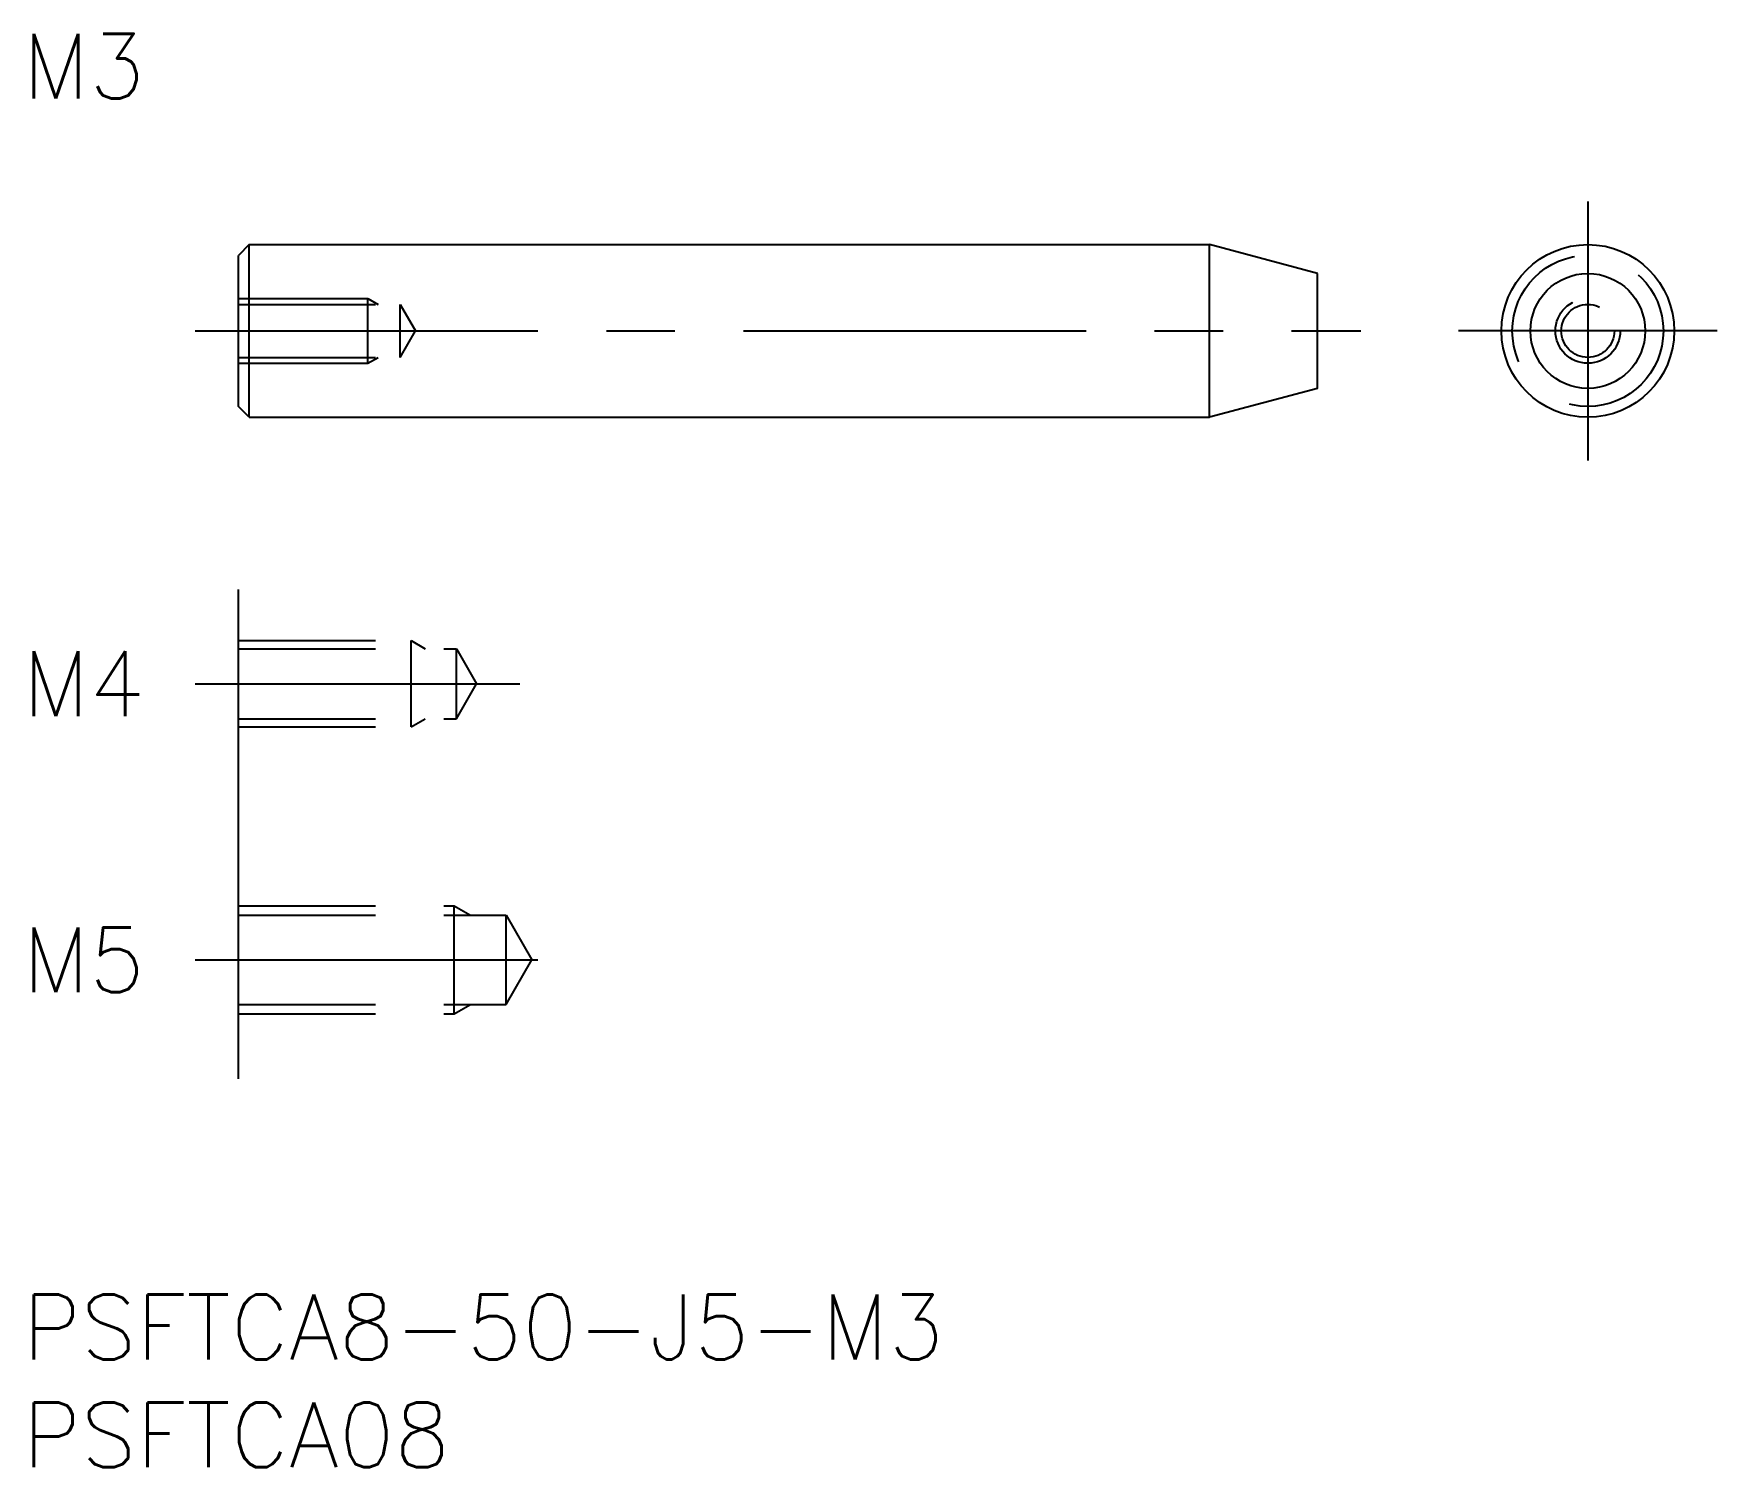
# Model space of a CAD drawing. Extents: x 0.5 to 78.5, y -8 to 58.4.
import ezdxf

# ---------------------------------------------------------------- set-up
doc = ezdxf.new("R2010")
doc.units = 0
doc.header["$LTSCALE"] = 0.5
doc.linetypes.add('CENTER', pattern=[50.8, 31.75, -6.35, 6.35, -6.35])
doc.linetypes.add('DASHED', pattern=[19.05, 12.7, -6.35])
for name, color, linetype in [('MSM_CENTER', 1, 'CENTER'), ('MSM_CONTINUOUS', 7, 'CONTINUOUS'), ('MSM_DASHED', 4, 'DASHED'), ('MSM_PART_NUMBER', 7, 'CONTINUOUS')]:
    doc.layers.add(name, color=color, linetype=linetype)
doc.styles.get("Standard").update_dxf_attribs({"font": 'txt.shx', "height": 2, "bigfont": 'bigfont.shx'})

# ---------------------------------------------------------------- blocks, each defined once
blk = doc.blocks.new('*U17')
at = {"layer": 'MSM_PART_NUMBER'}
blk.add_text('PSFTCA8-50-J5-M3', height=3, dxfattribs=at).set_placement((0, -3))
blk = doc.blocks.new('*U18')
at = {"layer": 'MSM_PART_NUMBER'}
blk.add_text('PSFTCA08', height=3, dxfattribs=at).set_placement((0, -8))
blk = doc.blocks.new('*U20')
at = {"layer": 'MSM_PART_NUMBER'}
blk.add_text('M3', height=3, dxfattribs=at).set_placement((0, 55.4))
blk = doc.blocks.new('*U21')
at = {"layer": 'MSM_PART_NUMBER'}
blk.add_text('M5', height=3, dxfattribs=at).set_placement((0, 14))
blk = doc.blocks.new('*U22')
at = {"layer": 'MSM_PART_NUMBER'}
blk.add_text('M4', height=3, dxfattribs=at).set_placement((0, 26.793))

msp = doc.modelspace()

# ---------------------------------------------------------------- linework, layer by layer
at = {"layer": 'MSM_CENTER'}
for p, q in [((72.523, 50.633), (72.523, 38.633)), ((8, 44.633), (62, 44.633)), ((78.523, 44.633), (66.523, 44.633)), ((8, 28.293), (23.036, 28.293)), ((8, 15.5), (25.593, 15.5))]:
    msp.add_line(p, q, dxfattribs=at)
at = {"layer": 'MSM_CONTINUOUS'}
for p, q in [((10.5, 48.633), (10, 48.133)), ((10.5, 40.633), (10.5, 48.633)), ((10.5, 48.633), (55, 48.633)), ((55, 40.633), (55, 48.633)), ((60, 47.293), (55, 48.633)), ((10, 41.133), (10, 48.133)), ((60, 41.973), (60, 47.293)), ((60, 41.973), (55, 40.633)), ((10.5, 40.633), (10, 41.133)), ((10.5, 40.633), (55, 40.633)), ((10, 10), (10, 32.657))]:
    msp.add_line(p, q, dxfattribs=at)
for radius in [4, 2.66]:
    msp.add_circle((72.523, 44.633), radius, dxfattribs=at)
at = {"layer": 'MSM_DASHED'}
for p, q in [((10, 46.133), (16, 46.133)), ((16, 46.133), (16.469, 45.862)), ((16, 43.133), (16, 46.133)), ((10, 45.862), (17.5, 45.862)), ((17.5, 43.403), (17.5, 45.862)), ((17.5, 45.862), (18.21, 44.633)), ((17.5, 43.403), (18.21, 44.633)), ((10, 43.403), (17.5, 43.403)), ((10, 43.133), (16, 43.133)), ((16, 43.133), (16.469, 43.403)), ((10, 30.293), (18, 30.293)), ((10, 29.914), (20.1, 29.914)), ((18, 26.293), (18, 30.293)), ((18, 30.293), (18.656, 29.914)), ((20.1, 26.672), (20.1, 29.914)), ((20.1, 29.914), (21.036, 28.293)), ((20.1, 26.672), (21.036, 28.293)), ((10, 26.672), (20.1, 26.672)), ((18, 26.293), (18.656, 26.672)), ((10, 26.293), (18, 26.293)), ((10, 18), (20, 18)), ((20, 13), (20, 18)), ((20, 18), (20.75, 17.567)), ((10, 17.567), (22.4, 17.567)), ((22.4, 13.433), (22.4, 17.567)), ((22.4, 17.567), (23.593, 15.5)), ((22.4, 13.433), (23.593, 15.5)), ((10, 13.433), (22.4, 13.433)), ((20, 13), (20.75, 13.433)), ((10, 13), (20, 13))]:
    msp.add_line(p, q, dxfattribs=at)
for radius in [3.5, 1.5, 1.229]:
    msp.add_circle((72.523, 44.633), radius, dxfattribs=at)

# ---------------------------------------------------------------- block references
at = {"layer": 'MSM_CONTINUOUS'}
for name in ['*U20', '*U22', '*U21', '*U17', '*U18']:
    msp.add_blockref(name, (0, 0), dxfattribs=at)

doc.saveas('drawing.dxf')
